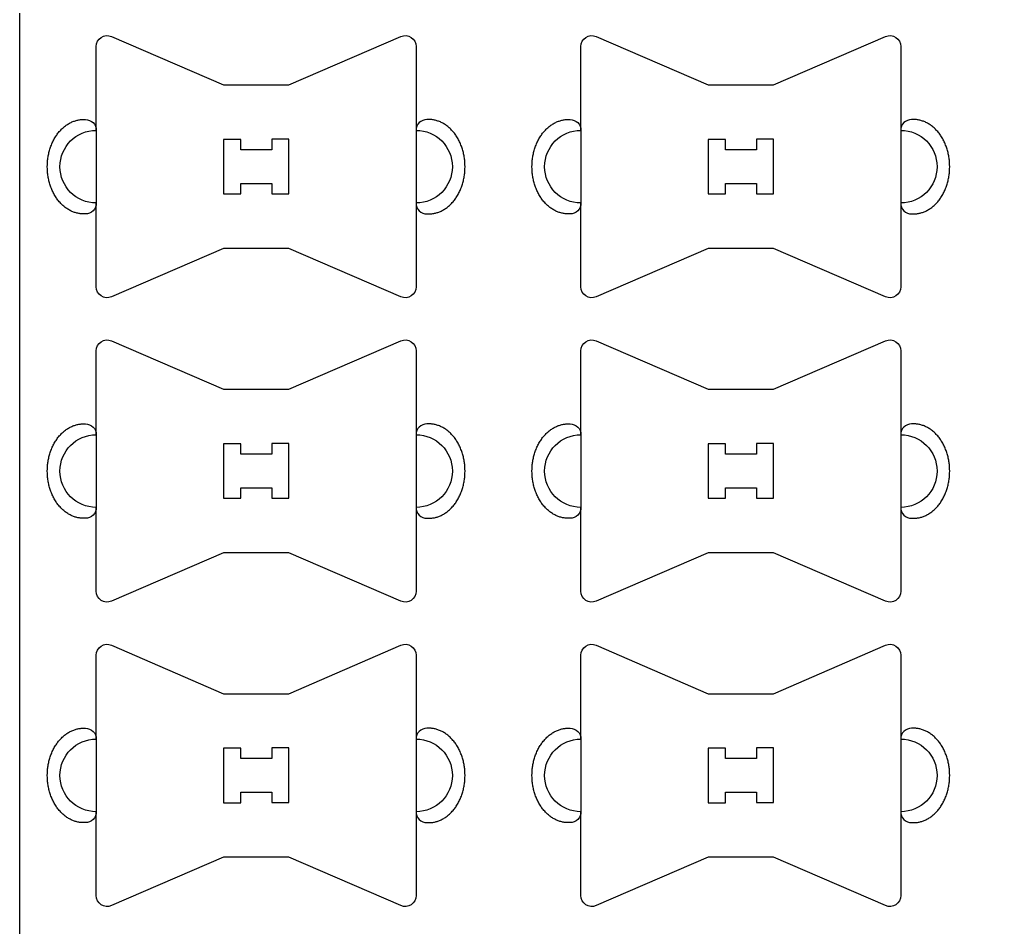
# Model space of a CAD drawing. Extents: x -30 to 12678, y 0 to 23683.
# Drawn here: x 714 to 1251, y 2772 to 3272 of the extents above; entities that cross this region are included whole.
import ezdxf

# ---------------------------------------------------------------- set-up
doc = ezdxf.new("R2010")
doc.units = 0
for name, color, linetype in [('0_SHEET_SPRUCEPLY_2440X122', 1, 'CONTINUOUS'), ('3_ANYTOOL_CUTTHROUGH_INSID', 4, 'CONTINUOUS'), ('4_ANYTOOL_CUTTHROUGH_OUTSI', 5, 'CONTINUOUS'), ('5_ANYTOOL_HALF_MILL_9MM_IN', 3, 'CONTINUOUS')]:
    doc.layers.add(name, color=color, linetype=linetype)

msp = doc.modelspace()

# ---------------------------------------------------------------- linework, layer by layer
at = {"layer": '0_SHEET_SPRUCEPLY_2440X122'}
msp.add_lwpolyline([(713.84, 1216.64), (1933.84, 1216.64), (1933.84, 3656.64), (713.84, 3656.64)], close=True, dxfattribs=at)
at = {"layer": '3_ANYTOOL_CUTTHROUGH_INSID'}
for points in [[(852.64, 3199.82), (835.58, 3199.75), (835.58, 3205.52), (826.11, 3205.52), (826.11, 3175.49), (835.58, 3175.49), (835.58, 3181.25), (852.64, 3181.32), (852.64, 3175.56), (862.11, 3175.56), (862.11, 3205.59), (852.64, 3205.59)], [(1119.42, 3199.82), (1102.36, 3199.75), (1102.36, 3205.52), (1092.89, 3205.52), (1092.89, 3175.49), (1102.36, 3175.49), (1102.36, 3181.25), (1119.42, 3181.32), (1119.42, 3175.56), (1128.89, 3175.56), (1128.89, 3205.59), (1119.42, 3205.59)], [(852.64, 3032.22), (835.58, 3032.15), (835.58, 3037.92), (826.11, 3037.92), (826.11, 3007.89), (835.58, 3007.89), (835.58, 3013.65), (852.64, 3013.72), (852.64, 3007.96), (862.11, 3007.96), (862.11, 3037.99), (852.64, 3037.99)], [(1119.42, 3032.22), (1102.36, 3032.15), (1102.36, 3037.92), (1092.89, 3037.92), (1092.89, 3007.89), (1102.36, 3007.89), (1102.36, 3013.65), (1119.42, 3013.72), (1119.42, 3007.96), (1128.89, 3007.96), (1128.89, 3037.99), (1119.42, 3037.99)], [(852.64, 2864.62), (835.58, 2864.55), (835.58, 2870.32), (826.11, 2870.32), (826.11, 2840.28), (835.58, 2840.28), (835.58, 2846.05), (852.64, 2846.12), (852.64, 2840.35), (862.11, 2840.35), (862.11, 2870.39), (852.64, 2870.39)], [(1119.42, 2864.62), (1102.36, 2864.55), (1102.36, 2870.32), (1092.89, 2870.32), (1092.89, 2840.28), (1102.36, 2840.28), (1102.36, 2846.05), (1119.42, 2846.12), (1119.42, 2840.35), (1128.89, 2840.35), (1128.89, 2870.39), (1119.42, 2870.39)]]:
    msp.add_lwpolyline(points, close=True, dxfattribs=at)
at = {"layer": '4_ANYTOOL_CUTTHROUGH_OUTSI'}
for points in [[(932.11, 3124.31, -0.539734), (923.72, 3118.8), (862.11, 3145.5), (826.11, 3145.5), (764.49, 3118.8, -0.539734), (756.11, 3124.31), (756.11, 3170.5, -1), (756.11, 3210.5), (756.11, 3256.7, -0.539734), (764.49, 3262.2), (826.11, 3235.5), (862.11, 3235.5), (923.72, 3262.2, -0.539734), (932.11, 3256.7), (932.11, 3210.5, -1), (932.11, 3170.5)], [(1198.89, 3124.31, -0.539734), (1190.5, 3118.8), (1128.89, 3145.5), (1092.89, 3145.5), (1031.28, 3118.8, -0.539734), (1022.89, 3124.31), (1022.89, 3170.5, -1), (1022.89, 3210.5), (1022.89, 3256.7, -0.539734), (1031.28, 3262.2), (1092.89, 3235.5), (1128.89, 3235.5), (1190.5, 3262.2, -0.539734), (1198.89, 3256.7), (1198.89, 3210.5, -1), (1198.89, 3170.5)], [(932.11, 2956.71, -0.539734), (923.72, 2951.2), (862.11, 2977.9), (826.11, 2977.9), (764.49, 2951.2, -0.539734), (756.11, 2956.71), (756.11, 3002.9, -1), (756.11, 3042.9), (756.11, 3089.1, -0.539734), (764.49, 3094.6), (826.11, 3067.9), (862.11, 3067.9), (923.72, 3094.6, -0.539734), (932.11, 3089.1), (932.11, 3042.9, -1), (932.11, 3002.9)], [(1198.89, 2956.71, -0.539734), (1190.5, 2951.2), (1128.89, 2977.9), (1092.89, 2977.9), (1031.28, 2951.2, -0.539734), (1022.89, 2956.71), (1022.89, 3002.9, -1), (1022.89, 3042.9), (1022.89, 3089.1, -0.539734), (1031.28, 3094.6), (1092.89, 3067.9), (1128.89, 3067.9), (1190.5, 3094.6, -0.539734), (1198.89, 3089.1), (1198.89, 3042.9, -1), (1198.89, 3002.9)], [(932.11, 2789.11, -0.539734), (923.72, 2783.6), (862.11, 2810.3), (826.11, 2810.3), (764.49, 2783.6, -0.539734), (756.11, 2789.11), (756.11, 2835.3, -1), (756.11, 2875.3), (756.11, 2921.49, -0.539734), (764.49, 2927), (826.11, 2900.3), (862.11, 2900.3), (923.72, 2927, -0.539734), (932.11, 2921.49), (932.11, 2875.3, -1), (932.11, 2835.3)], [(1198.89, 2789.11, -0.539734), (1190.5, 2783.6), (1128.89, 2810.3), (1092.89, 2810.3), (1031.28, 2783.6, -0.539734), (1022.89, 2789.11), (1022.89, 2835.3, -1), (1022.89, 2875.3), (1022.89, 2921.49, -0.539734), (1031.28, 2927), (1092.89, 2900.3), (1128.89, 2900.3), (1190.5, 2927, -0.539734), (1198.89, 2921.49), (1198.89, 2875.3, -1), (1198.89, 2835.3)]]:
    msp.add_lwpolyline(points, format="xyb", close=True, dxfattribs=at)
at = {"layer": '5_ANYTOOL_HALF_MILL_9MM_IN'}
for points in [[(749.12, 3164.49), (748.68, 3164.5), (748.23, 3164.52), (747.78, 3164.55), (747.32, 3164.6), (746.87, 3164.66), (746.41, 3164.73), (745.95, 3164.82), (745.48, 3164.93), (745.02, 3165.05), (744.55, 3165.18), (744.09, 3165.33), (743.62, 3165.5), (743.16, 3165.68), (742.69, 3165.88), (742.23, 3166.09), (741.77, 3166.32), (741.31, 3166.56), (740.85, 3166.83), (740.4, 3167.1), (739.95, 3167.4), (739.5, 3167.71), (739.06, 3168.03), (738.62, 3168.37), (738.19, 3168.73), (737.76, 3169.1), (737.35, 3169.49), (736.93, 3169.89), (736.53, 3170.31), (736.13, 3170.74), (735.75, 3171.18), (735.37, 3171.64), (735, 3172.11), (734.63, 3172.59), (734.28, 3173.08), (733.94, 3173.59), (733.61, 3174.1), (733.29, 3174.63), (732.98, 3175.17), (732.69, 3175.71), (732.4, 3176.27), (732.13, 3176.83), (731.86, 3177.39), (731.61, 3177.97), (731.38, 3178.55), (731.15, 3179.14), (730.94, 3179.73), (730.74, 3180.32), (730.55, 3180.92), (730.37, 3181.52), (730.21, 3182.13), (730.06, 3182.73), (729.92, 3183.34), (729.79, 3183.95), (729.67, 3184.55), (729.57, 3185.16), (729.48, 3185.76), (729.4, 3186.36), (729.33, 3186.96), (729.27, 3187.56), (729.23, 3188.16), (729.19, 3188.75), (729.16, 3189.33), (729.15, 3190.49), (729.16, 3191.65), (729.19, 3192.24), (729.23, 3192.83), (729.27, 3193.42), (729.33, 3194.02), (729.4, 3194.62), (729.48, 3195.22), (729.57, 3195.83), (729.67, 3196.43), (729.79, 3197.04), (729.92, 3197.65), (730.06, 3198.25), (730.21, 3198.86), (730.37, 3199.46), (730.55, 3200.06), (730.74, 3200.66), (730.94, 3201.26), (731.16, 3201.85), (731.38, 3202.43), (731.62, 3203.02), (731.87, 3203.59), (732.13, 3204.16), (732.41, 3204.72), (732.7, 3205.27), (732.99, 3205.82), (733.3, 3206.35), (733.62, 3206.88), (733.96, 3207.4), (734.3, 3207.9), (734.65, 3208.4), (735.01, 3208.88), (735.38, 3209.35), (735.76, 3209.8), (736.15, 3210.25), (736.55, 3210.68), (736.95, 3211.09), (737.37, 3211.5), (737.79, 3211.88), (738.21, 3212.25), (738.65, 3212.61), (739.08, 3212.95), (739.53, 3213.28), (739.97, 3213.59), (740.42, 3213.88), (740.88, 3214.16), (741.34, 3214.42), (741.8, 3214.67), (742.26, 3214.9), (742.73, 3215.11), (743.19, 3215.31), (743.66, 3215.49), (744.13, 3215.65), (744.6, 3215.8), (745.06, 3215.94), (745.53, 3216.06), (745.99, 3216.16), (746.45, 3216.25), (746.91, 3216.33), (747.37, 3216.39), (747.83, 3216.43), (748.28, 3216.47), (748.73, 3216.49), (749.17, 3216.49), (750.11, 3216.49, -0.413668), (756.11, 3210.5), (756.11, 3170.5, -0.41476), (750.11, 3164.49)], [(939.1, 3164.49), (939.54, 3164.5), (939.99, 3164.52), (940.44, 3164.55), (940.89, 3164.6), (941.35, 3164.66), (941.81, 3164.73), (942.27, 3164.82), (942.73, 3164.93), (943.2, 3165.05), (943.66, 3165.18), (944.13, 3165.33), (944.59, 3165.5), (945.06, 3165.68), (945.52, 3165.88), (945.99, 3166.09), (946.45, 3166.32), (946.91, 3166.56), (947.37, 3166.83), (947.82, 3167.1), (948.27, 3167.4), (948.72, 3167.71), (949.16, 3168.03), (949.6, 3168.37), (950.03, 3168.73), (950.45, 3169.1), (950.87, 3169.49), (951.28, 3169.89), (951.69, 3170.31), (952.08, 3170.74), (952.47, 3171.18), (952.85, 3171.64), (953.22, 3172.11), (953.58, 3172.59), (953.93, 3173.08), (954.27, 3173.59), (954.6, 3174.1), (954.92, 3174.63), (955.23, 3175.17), (955.53, 3175.71), (955.81, 3176.27), (956.09, 3176.83), (956.35, 3177.39), (956.6, 3177.97), (956.84, 3178.55), (957.06, 3179.14), (957.28, 3179.73), (957.48, 3180.32), (957.67, 3180.92), (957.84, 3181.52), (958.01, 3182.13), (958.16, 3182.73), (958.3, 3183.34), (958.43, 3183.95), (958.54, 3184.55), (958.65, 3185.16), (958.74, 3185.76), (958.82, 3186.36), (958.89, 3186.96), (958.94, 3187.56), (958.99, 3188.16), (959.03, 3188.75), (959.05, 3189.33), (959.07, 3190.49), (959.05, 3191.65), (959.03, 3192.24), (958.99, 3192.83), (958.94, 3193.42), (958.89, 3194.02), (958.82, 3194.62), (958.74, 3195.22), (958.64, 3195.83), (958.54, 3196.43), (958.43, 3197.04), (958.3, 3197.65), (958.16, 3198.25), (958.01, 3198.86), (957.84, 3199.46), (957.66, 3200.06), (957.48, 3200.66), (957.27, 3201.26), (957.06, 3201.85), (956.83, 3202.43), (956.59, 3203.02), (956.34, 3203.59), (956.08, 3204.16), (955.81, 3204.72), (955.52, 3205.27), (955.22, 3205.82), (954.91, 3206.35), (954.59, 3206.88), (954.26, 3207.4), (953.92, 3207.9), (953.57, 3208.4), (953.2, 3208.88), (952.83, 3209.35), (952.45, 3209.8), (952.06, 3210.25), (951.67, 3210.68), (951.26, 3211.09), (950.85, 3211.5), (950.43, 3211.88), (950, 3212.25), (949.57, 3212.61), (949.13, 3212.95), (948.69, 3213.28), (948.24, 3213.59), (947.79, 3213.88), (947.34, 3214.16), (946.88, 3214.42), (946.42, 3214.67), (945.95, 3214.9), (945.49, 3215.11), (945.02, 3215.31), (944.55, 3215.49), (944.09, 3215.65), (943.62, 3215.8), (943.15, 3215.94), (942.69, 3216.06), (942.22, 3216.16), (941.76, 3216.25), (941.3, 3216.33), (940.84, 3216.39), (940.39, 3216.43), (939.94, 3216.47), (939.49, 3216.49), (939.04, 3216.49), (938.11, 3216.49, 0.413668), (932.11, 3210.5), (932.11, 3170.5, 0.41476), (938.11, 3164.49)], [(1015.9, 3164.49), (1015.46, 3164.5), (1015.01, 3164.52), (1014.56, 3164.55), (1014.11, 3164.6), (1013.65, 3164.66), (1013.19, 3164.73), (1012.73, 3164.82), (1012.27, 3164.93), (1011.8, 3165.05), (1011.34, 3165.18), (1010.87, 3165.33), (1010.41, 3165.5), (1009.94, 3165.68), (1009.48, 3165.88), (1009.01, 3166.09), (1008.55, 3166.32), (1008.09, 3166.56), (1007.63, 3166.83), (1007.18, 3167.1), (1006.73, 3167.4), (1006.28, 3167.71), (1005.84, 3168.03), (1005.4, 3168.37), (1004.97, 3168.73), (1004.55, 3169.1), (1004.13, 3169.49), (1003.72, 3169.89), (1003.31, 3170.31), (1002.92, 3170.74), (1002.53, 3171.18), (1002.15, 3171.64), (1001.78, 3172.11), (1001.42, 3172.59), (1001.07, 3173.08), (1000.73, 3173.59), (1000.39, 3174.1), (1000.08, 3174.63), (999.77, 3175.17), (999.47, 3175.71), (999.18, 3176.27), (998.91, 3176.83), (998.65, 3177.39), (998.4, 3177.97), (998.16, 3178.55), (997.93, 3179.14), (997.72, 3179.73), (997.52, 3180.32), (997.33, 3180.92), (997.15, 3181.52), (996.99, 3182.13), (996.84, 3182.73), (996.7, 3183.34), (996.57, 3183.95), (996.46, 3184.55), (996.35, 3185.16), (996.26, 3185.76), (996.18, 3186.36), (996.11, 3186.96), (996.06, 3187.56), (996.01, 3188.16), (995.97, 3188.75), (995.95, 3189.33), (995.93, 3190.49), (995.95, 3191.65), (995.97, 3192.24), (996.01, 3192.83), (996.06, 3193.42), (996.11, 3194.02), (996.18, 3194.62), (996.26, 3195.22), (996.35, 3195.83), (996.46, 3196.43), (996.57, 3197.04), (996.7, 3197.65), (996.84, 3198.25), (996.99, 3198.86), (997.16, 3199.46), (997.33, 3200.06), (997.52, 3200.66), (997.72, 3201.26), (997.94, 3201.85), (998.17, 3202.43), (998.4, 3203.02), (998.65, 3203.59), (998.92, 3204.16), (999.19, 3204.72), (999.48, 3205.27), (999.78, 3205.82), (1000.09, 3206.35), (1000.41, 3206.88), (1000.74, 3207.4), (1001.08, 3207.9), (1001.43, 3208.4), (1001.79, 3208.88), (1002.16, 3209.35), (1002.54, 3209.8), (1002.93, 3210.25), (1003.33, 3210.68), (1003.74, 3211.09), (1004.15, 3211.5), (1004.57, 3211.88), (1005, 3212.25), (1005.43, 3212.61), (1005.87, 3212.95), (1006.31, 3213.28), (1006.76, 3213.59), (1007.21, 3213.88), (1007.66, 3214.16), (1008.12, 3214.42), (1008.58, 3214.67), (1009.05, 3214.9), (1009.51, 3215.11), (1009.98, 3215.31), (1010.44, 3215.49), (1010.91, 3215.65), (1011.38, 3215.8), (1011.84, 3215.94), (1012.31, 3216.06), (1012.77, 3216.16), (1013.24, 3216.25), (1013.7, 3216.33), (1014.15, 3216.39), (1014.61, 3216.43), (1015.06, 3216.47), (1015.51, 3216.49), (1015.95, 3216.49), (1016.89, 3216.49, -0.413668), (1022.89, 3210.5), (1022.89, 3170.5, -0.41476), (1016.89, 3164.49)], [(1205.88, 3164.49), (1206.32, 3164.5), (1206.77, 3164.52), (1207.22, 3164.55), (1207.67, 3164.6), (1208.13, 3164.66), (1208.59, 3164.73), (1209.05, 3164.82), (1209.51, 3164.93), (1209.98, 3165.05), (1210.44, 3165.18), (1210.91, 3165.33), (1211.38, 3165.5), (1211.84, 3165.68), (1212.31, 3165.88), (1212.77, 3166.09), (1213.23, 3166.32), (1213.69, 3166.56), (1214.15, 3166.83), (1214.6, 3167.1), (1215.05, 3167.4), (1215.5, 3167.71), (1215.94, 3168.03), (1216.38, 3168.37), (1216.81, 3168.73), (1217.23, 3169.1), (1217.65, 3169.49), (1218.06, 3169.89), (1218.47, 3170.31), (1218.87, 3170.74), (1219.25, 3171.18), (1219.63, 3171.64), (1220, 3172.11), (1220.36, 3172.59), (1220.71, 3173.08), (1221.06, 3173.59), (1221.39, 3174.1), (1221.71, 3174.63), (1222.01, 3175.17), (1222.31, 3175.71), (1222.6, 3176.27), (1222.87, 3176.83), (1223.13, 3177.39), (1223.38, 3177.97), (1223.62, 3178.55), (1223.85, 3179.14), (1224.06, 3179.73), (1224.26, 3180.32), (1224.45, 3180.92), (1224.63, 3181.52), (1224.79, 3182.13), (1224.94, 3182.73), (1225.08, 3183.34), (1225.21, 3183.95), (1225.32, 3184.55), (1225.43, 3185.16), (1225.52, 3185.76), (1225.6, 3186.36), (1225.67, 3186.96), (1225.73, 3187.56), (1225.77, 3188.16), (1225.81, 3188.75), (1225.83, 3189.33), (1225.85, 3190.49), (1225.83, 3191.65), (1225.81, 3192.24), (1225.77, 3192.83), (1225.73, 3193.42), (1225.67, 3194.02), (1225.6, 3194.62), (1225.52, 3195.22), (1225.43, 3195.83), (1225.32, 3196.43), (1225.21, 3197.04), (1225.08, 3197.65), (1224.94, 3198.25), (1224.79, 3198.86), (1224.62, 3199.46), (1224.45, 3200.06), (1224.26, 3200.66), (1224.06, 3201.26), (1223.84, 3201.85), (1223.62, 3202.43), (1223.38, 3203.02), (1223.13, 3203.59), (1222.86, 3204.16), (1222.59, 3204.72), (1222.3, 3205.27), (1222, 3205.82), (1221.69, 3206.35), (1221.37, 3206.88), (1221.04, 3207.4), (1220.7, 3207.9), (1220.35, 3208.4), (1219.99, 3208.88), (1219.62, 3209.35), (1219.24, 3209.8), (1218.85, 3210.25), (1218.45, 3210.68), (1218.04, 3211.09), (1217.63, 3211.5), (1217.21, 3211.88), (1216.79, 3212.25), (1216.35, 3212.61), (1215.92, 3212.95), (1215.47, 3213.28), (1215.02, 3213.59), (1214.57, 3213.88), (1214.12, 3214.16), (1213.66, 3214.42), (1213.2, 3214.67), (1212.74, 3214.9), (1212.27, 3215.11), (1211.8, 3215.31), (1211.34, 3215.49), (1210.87, 3215.65), (1210.4, 3215.8), (1209.94, 3215.94), (1209.47, 3216.06), (1209.01, 3216.16), (1208.54, 3216.25), (1208.08, 3216.33), (1207.63, 3216.39), (1207.17, 3216.43), (1206.72, 3216.47), (1206.27, 3216.49), (1205.83, 3216.49), (1204.89, 3216.49, 0.413668), (1198.89, 3210.5), (1198.89, 3170.5, 0.41476), (1204.89, 3164.49)], [(749.12, 2996.89), (748.68, 2996.9), (748.23, 2996.92), (747.78, 2996.95), (747.32, 2997), (746.87, 2997.06), (746.41, 2997.13), (745.95, 2997.22), (745.48, 2997.32), (745.02, 2997.44), (744.55, 2997.58), (744.09, 2997.73), (743.62, 2997.89), (743.16, 2998.08), (742.69, 2998.27), (742.23, 2998.49), (741.77, 2998.72), (741.31, 2998.96), (740.85, 2999.22), (740.4, 2999.5), (739.95, 2999.8), (739.5, 3000.11), (739.06, 3000.43), (738.62, 3000.77), (738.19, 3001.13), (737.76, 3001.5), (737.35, 3001.89), (736.93, 3002.29), (736.53, 3002.71), (736.13, 3003.14), (735.75, 3003.58), (735.37, 3004.04), (735, 3004.51), (734.63, 3004.99), (734.28, 3005.48), (733.94, 3005.99), (733.61, 3006.5), (733.29, 3007.03), (732.98, 3007.57), (732.69, 3008.11), (732.4, 3008.66), (732.13, 3009.22), (731.86, 3009.79), (731.61, 3010.37), (731.38, 3010.95), (731.15, 3011.54), (730.94, 3012.13), (730.74, 3012.72), (730.55, 3013.32), (730.37, 3013.92), (730.21, 3014.53), (730.06, 3015.13), (729.92, 3015.74), (729.79, 3016.34), (729.67, 3016.95), (729.57, 3017.56), (729.48, 3018.16), (729.4, 3018.76), (729.33, 3019.36), (729.27, 3019.96), (729.23, 3020.55), (729.19, 3021.15), (729.16, 3021.73), (729.15, 3022.89), (729.16, 3024.05), (729.19, 3024.64), (729.23, 3025.23), (729.27, 3025.82), (729.33, 3026.42), (729.4, 3027.02), (729.48, 3027.62), (729.57, 3028.23), (729.67, 3028.83), (729.79, 3029.44), (729.92, 3030.04), (730.06, 3030.65), (730.21, 3031.26), (730.37, 3031.86), (730.55, 3032.46), (730.74, 3033.06), (730.94, 3033.66), (731.16, 3034.25), (731.38, 3034.83), (731.62, 3035.41), (731.87, 3035.99), (732.13, 3036.56), (732.41, 3037.12), (732.7, 3037.67), (732.99, 3038.22), (733.3, 3038.75), (733.62, 3039.28), (733.96, 3039.79), (734.3, 3040.3), (734.65, 3040.79), (735.01, 3041.28), (735.38, 3041.75), (735.76, 3042.2), (736.15, 3042.65), (736.55, 3043.08), (736.95, 3043.49), (737.37, 3043.89), (737.79, 3044.28), (738.21, 3044.65), (738.65, 3045.01), (739.08, 3045.35), (739.53, 3045.68), (739.97, 3045.99), (740.42, 3046.28), (740.88, 3046.56), (741.34, 3046.82), (741.8, 3047.07), (742.26, 3047.29), (742.73, 3047.51), (743.19, 3047.71), (743.66, 3047.89), (744.13, 3048.05), (744.6, 3048.2), (745.06, 3048.34), (745.53, 3048.46), (745.99, 3048.56), (746.45, 3048.65), (746.91, 3048.73), (747.37, 3048.79), (747.83, 3048.83), (748.28, 3048.86), (748.73, 3048.88), (749.17, 3048.89), (750.11, 3048.89, -0.413668), (756.11, 3042.9), (756.11, 3002.9, -0.41476), (750.11, 2996.89)], [(939.1, 2996.89), (939.54, 2996.9), (939.99, 2996.92), (940.44, 2996.95), (940.89, 2997), (941.35, 2997.06), (941.81, 2997.13), (942.27, 2997.22), (942.73, 2997.32), (943.2, 2997.44), (943.66, 2997.58), (944.13, 2997.73), (944.59, 2997.89), (945.06, 2998.08), (945.52, 2998.27), (945.99, 2998.49), (946.45, 2998.72), (946.91, 2998.96), (947.37, 2999.22), (947.82, 2999.5), (948.27, 2999.8), (948.72, 3000.11), (949.16, 3000.43), (949.6, 3000.77), (950.03, 3001.13), (950.45, 3001.5), (950.87, 3001.89), (951.28, 3002.29), (951.69, 3002.71), (952.08, 3003.14), (952.47, 3003.58), (952.85, 3004.04), (953.22, 3004.51), (953.58, 3004.99), (953.93, 3005.48), (954.27, 3005.99), (954.6, 3006.5), (954.92, 3007.03), (955.23, 3007.57), (955.53, 3008.11), (955.81, 3008.66), (956.09, 3009.22), (956.35, 3009.79), (956.6, 3010.37), (956.84, 3010.95), (957.06, 3011.54), (957.28, 3012.13), (957.48, 3012.72), (957.67, 3013.32), (957.84, 3013.92), (958.01, 3014.53), (958.16, 3015.13), (958.3, 3015.74), (958.43, 3016.34), (958.54, 3016.95), (958.65, 3017.56), (958.74, 3018.16), (958.82, 3018.76), (958.89, 3019.36), (958.94, 3019.96), (958.99, 3020.55), (959.03, 3021.15), (959.05, 3021.73), (959.07, 3022.89), (959.05, 3024.05), (959.03, 3024.64), (958.99, 3025.23), (958.94, 3025.82), (958.89, 3026.42), (958.82, 3027.02), (958.74, 3027.62), (958.64, 3028.23), (958.54, 3028.83), (958.43, 3029.44), (958.3, 3030.04), (958.16, 3030.65), (958.01, 3031.26), (957.84, 3031.86), (957.66, 3032.46), (957.48, 3033.06), (957.27, 3033.66), (957.06, 3034.25), (956.83, 3034.83), (956.59, 3035.41), (956.34, 3035.99), (956.08, 3036.56), (955.81, 3037.12), (955.52, 3037.67), (955.22, 3038.22), (954.91, 3038.75), (954.59, 3039.28), (954.26, 3039.79), (953.92, 3040.3), (953.57, 3040.79), (953.2, 3041.28), (952.83, 3041.75), (952.45, 3042.2), (952.06, 3042.65), (951.67, 3043.08), (951.26, 3043.49), (950.85, 3043.89), (950.43, 3044.28), (950, 3044.65), (949.57, 3045.01), (949.13, 3045.35), (948.69, 3045.68), (948.24, 3045.99), (947.79, 3046.28), (947.34, 3046.56), (946.88, 3046.82), (946.42, 3047.07), (945.95, 3047.29), (945.49, 3047.51), (945.02, 3047.71), (944.55, 3047.89), (944.09, 3048.05), (943.62, 3048.2), (943.15, 3048.34), (942.69, 3048.46), (942.22, 3048.56), (941.76, 3048.65), (941.3, 3048.73), (940.84, 3048.79), (940.39, 3048.83), (939.94, 3048.86), (939.49, 3048.88), (939.04, 3048.89), (938.11, 3048.89, 0.413668), (932.11, 3042.9), (932.11, 3002.9, 0.41476), (938.11, 2996.89)], [(1015.9, 2996.89), (1015.46, 2996.9), (1015.01, 2996.92), (1014.56, 2996.95), (1014.11, 2997), (1013.65, 2997.06), (1013.19, 2997.13), (1012.73, 2997.22), (1012.27, 2997.32), (1011.8, 2997.44), (1011.34, 2997.58), (1010.87, 2997.73), (1010.41, 2997.89), (1009.94, 2998.08), (1009.48, 2998.27), (1009.01, 2998.49), (1008.55, 2998.72), (1008.09, 2998.96), (1007.63, 2999.22), (1007.18, 2999.5), (1006.73, 2999.8), (1006.28, 3000.11), (1005.84, 3000.43), (1005.4, 3000.77), (1004.97, 3001.13), (1004.55, 3001.5), (1004.13, 3001.89), (1003.72, 3002.29), (1003.31, 3002.71), (1002.92, 3003.14), (1002.53, 3003.58), (1002.15, 3004.04), (1001.78, 3004.51), (1001.42, 3004.99), (1001.07, 3005.48), (1000.73, 3005.99), (1000.39, 3006.5), (1000.08, 3007.03), (999.77, 3007.57), (999.47, 3008.11), (999.18, 3008.66), (998.91, 3009.22), (998.65, 3009.79), (998.4, 3010.37), (998.16, 3010.95), (997.93, 3011.54), (997.72, 3012.13), (997.52, 3012.72), (997.33, 3013.32), (997.15, 3013.92), (996.99, 3014.53), (996.84, 3015.13), (996.7, 3015.74), (996.57, 3016.34), (996.46, 3016.95), (996.35, 3017.56), (996.26, 3018.16), (996.18, 3018.76), (996.11, 3019.36), (996.06, 3019.96), (996.01, 3020.55), (995.97, 3021.15), (995.95, 3021.73), (995.93, 3022.89), (995.95, 3024.05), (995.97, 3024.64), (996.01, 3025.23), (996.06, 3025.82), (996.11, 3026.42), (996.18, 3027.02), (996.26, 3027.62), (996.35, 3028.23), (996.46, 3028.83), (996.57, 3029.44), (996.7, 3030.04), (996.84, 3030.65), (996.99, 3031.26), (997.16, 3031.86), (997.33, 3032.46), (997.52, 3033.06), (997.72, 3033.66), (997.94, 3034.25), (998.17, 3034.83), (998.4, 3035.41), (998.65, 3035.99), (998.92, 3036.56), (999.19, 3037.12), (999.48, 3037.67), (999.78, 3038.22), (1000.09, 3038.75), (1000.41, 3039.28), (1000.74, 3039.79), (1001.08, 3040.3), (1001.43, 3040.79), (1001.79, 3041.28), (1002.16, 3041.75), (1002.54, 3042.2), (1002.93, 3042.65), (1003.33, 3043.08), (1003.74, 3043.49), (1004.15, 3043.89), (1004.57, 3044.28), (1005, 3044.65), (1005.43, 3045.01), (1005.87, 3045.35), (1006.31, 3045.68), (1006.76, 3045.99), (1007.21, 3046.28), (1007.66, 3046.56), (1008.12, 3046.82), (1008.58, 3047.07), (1009.05, 3047.29), (1009.51, 3047.51), (1009.98, 3047.71), (1010.44, 3047.89), (1010.91, 3048.05), (1011.38, 3048.2), (1011.84, 3048.34), (1012.31, 3048.46), (1012.77, 3048.56), (1013.24, 3048.65), (1013.7, 3048.73), (1014.15, 3048.79), (1014.61, 3048.83), (1015.06, 3048.86), (1015.51, 3048.88), (1015.95, 3048.89), (1016.89, 3048.89, -0.413668), (1022.89, 3042.9), (1022.89, 3002.9, -0.41476), (1016.89, 2996.89)], [(1205.88, 2996.89), (1206.32, 2996.9), (1206.77, 2996.92), (1207.22, 2996.95), (1207.67, 2997), (1208.13, 2997.06), (1208.59, 2997.13), (1209.05, 2997.22), (1209.51, 2997.32), (1209.98, 2997.44), (1210.44, 2997.58), (1210.91, 2997.73), (1211.38, 2997.89), (1211.84, 2998.08), (1212.31, 2998.27), (1212.77, 2998.49), (1213.23, 2998.72), (1213.69, 2998.96), (1214.15, 2999.22), (1214.6, 2999.5), (1215.05, 2999.8), (1215.5, 3000.11), (1215.94, 3000.43), (1216.38, 3000.77), (1216.81, 3001.13), (1217.23, 3001.5), (1217.65, 3001.89), (1218.06, 3002.29), (1218.47, 3002.71), (1218.87, 3003.14), (1219.25, 3003.58), (1219.63, 3004.04), (1220, 3004.51), (1220.36, 3004.99), (1220.71, 3005.48), (1221.06, 3005.99), (1221.39, 3006.5), (1221.71, 3007.03), (1222.01, 3007.57), (1222.31, 3008.11), (1222.6, 3008.66), (1222.87, 3009.22), (1223.13, 3009.79), (1223.38, 3010.37), (1223.62, 3010.95), (1223.85, 3011.54), (1224.06, 3012.13), (1224.26, 3012.72), (1224.45, 3013.32), (1224.63, 3013.92), (1224.79, 3014.53), (1224.94, 3015.13), (1225.08, 3015.74), (1225.21, 3016.34), (1225.32, 3016.95), (1225.43, 3017.56), (1225.52, 3018.16), (1225.6, 3018.76), (1225.67, 3019.36), (1225.73, 3019.96), (1225.77, 3020.55), (1225.81, 3021.15), (1225.83, 3021.73), (1225.85, 3022.89), (1225.83, 3024.05), (1225.81, 3024.64), (1225.77, 3025.23), (1225.73, 3025.82), (1225.67, 3026.42), (1225.6, 3027.02), (1225.52, 3027.62), (1225.43, 3028.23), (1225.32, 3028.83), (1225.21, 3029.44), (1225.08, 3030.04), (1224.94, 3030.65), (1224.79, 3031.26), (1224.62, 3031.86), (1224.45, 3032.46), (1224.26, 3033.06), (1224.06, 3033.66), (1223.84, 3034.25), (1223.62, 3034.83), (1223.38, 3035.41), (1223.13, 3035.99), (1222.86, 3036.56), (1222.59, 3037.12), (1222.3, 3037.67), (1222, 3038.22), (1221.69, 3038.75), (1221.37, 3039.28), (1221.04, 3039.79), (1220.7, 3040.3), (1220.35, 3040.79), (1219.99, 3041.28), (1219.62, 3041.75), (1219.24, 3042.2), (1218.85, 3042.65), (1218.45, 3043.08), (1218.04, 3043.49), (1217.63, 3043.89), (1217.21, 3044.28), (1216.79, 3044.65), (1216.35, 3045.01), (1215.92, 3045.35), (1215.47, 3045.68), (1215.02, 3045.99), (1214.57, 3046.28), (1214.12, 3046.56), (1213.66, 3046.82), (1213.2, 3047.07), (1212.74, 3047.29), (1212.27, 3047.51), (1211.8, 3047.71), (1211.34, 3047.89), (1210.87, 3048.05), (1210.4, 3048.2), (1209.94, 3048.34), (1209.47, 3048.46), (1209.01, 3048.56), (1208.54, 3048.65), (1208.08, 3048.73), (1207.63, 3048.79), (1207.17, 3048.83), (1206.72, 3048.86), (1206.27, 3048.88), (1205.83, 3048.89), (1204.89, 3048.89, 0.413668), (1198.89, 3042.9), (1198.89, 3002.9, 0.41476), (1204.89, 2996.89)], [(749.12, 2829.29), (748.68, 2829.3), (748.23, 2829.31), (747.78, 2829.35), (747.32, 2829.39), (746.87, 2829.45), (746.41, 2829.53), (745.95, 2829.62), (745.48, 2829.72), (745.02, 2829.84), (744.55, 2829.98), (744.09, 2830.13), (743.62, 2830.29), (743.16, 2830.47), (742.69, 2830.67), (742.23, 2830.89), (741.77, 2831.11), (741.31, 2831.36), (740.85, 2831.62), (740.4, 2831.9), (739.95, 2832.19), (739.5, 2832.5), (739.06, 2832.83), (738.62, 2833.17), (738.19, 2833.53), (737.76, 2833.9), (737.35, 2834.29), (736.93, 2834.69), (736.53, 2835.1), (736.13, 2835.53), (735.75, 2835.98), (735.37, 2836.43), (735, 2836.9), (734.63, 2837.39), (734.28, 2837.88), (733.94, 2838.39), (733.61, 2838.9), (733.29, 2839.43), (732.98, 2839.96), (732.69, 2840.51), (732.4, 2841.06), (732.13, 2841.62), (731.86, 2842.19), (731.61, 2842.77), (731.38, 2843.35), (731.15, 2843.93), (730.94, 2844.52), (730.74, 2845.12), (730.55, 2845.72), (730.37, 2846.32), (730.21, 2846.92), (730.06, 2847.53), (729.92, 2848.13), (729.79, 2848.74), (729.67, 2849.35), (729.57, 2849.95), (729.48, 2850.56), (729.4, 2851.16), (729.33, 2851.76), (729.27, 2852.36), (729.23, 2852.95), (729.19, 2853.54), (729.16, 2854.13), (729.15, 2855.29), (729.16, 2856.45), (729.19, 2857.03), (729.23, 2857.63), (729.27, 2858.22), (729.33, 2858.82), (729.4, 2859.42), (729.48, 2860.02), (729.57, 2860.62), (729.67, 2861.23), (729.79, 2861.84), (729.92, 2862.44), (730.06, 2863.05), (730.21, 2863.65), (730.37, 2864.26), (730.55, 2864.86), (730.74, 2865.46), (730.94, 2866.05), (731.16, 2866.64), (731.38, 2867.23), (731.62, 2867.81), (731.87, 2868.39), (732.13, 2868.96), (732.41, 2869.52), (732.7, 2870.07), (732.99, 2870.61), (733.3, 2871.15), (733.62, 2871.68), (733.96, 2872.19), (734.3, 2872.7), (734.65, 2873.19), (735.01, 2873.67), (735.38, 2874.14), (735.76, 2874.6), (736.15, 2875.04), (736.55, 2875.47), (736.95, 2875.89), (737.37, 2876.29), (737.79, 2876.68), (738.21, 2877.05), (738.65, 2877.41), (739.08, 2877.75), (739.53, 2878.07), (739.97, 2878.38), (740.42, 2878.68), (740.88, 2878.96), (741.34, 2879.22), (741.8, 2879.46), (742.26, 2879.69), (742.73, 2879.91), (743.19, 2880.1), (743.66, 2880.29), (744.13, 2880.45), (744.6, 2880.6), (745.06, 2880.74), (745.53, 2880.86), (745.99, 2880.96), (746.45, 2881.05), (746.91, 2881.12), (747.37, 2881.18), (747.83, 2881.23), (748.28, 2881.26), (748.73, 2881.28), (749.17, 2881.29), (750.11, 2881.29, -0.413668), (756.11, 2875.3), (756.11, 2835.3, -0.41476), (750.11, 2829.29)], [(939.1, 2829.29), (939.54, 2829.3), (939.99, 2829.31), (940.44, 2829.35), (940.89, 2829.39), (941.35, 2829.45), (941.81, 2829.53), (942.27, 2829.62), (942.73, 2829.72), (943.2, 2829.84), (943.66, 2829.98), (944.13, 2830.13), (944.59, 2830.29), (945.06, 2830.47), (945.52, 2830.67), (945.99, 2830.89), (946.45, 2831.11), (946.91, 2831.36), (947.37, 2831.62), (947.82, 2831.9), (948.27, 2832.19), (948.72, 2832.5), (949.16, 2832.83), (949.6, 2833.17), (950.03, 2833.53), (950.45, 2833.9), (950.87, 2834.29), (951.28, 2834.69), (951.69, 2835.1), (952.08, 2835.53), (952.47, 2835.98), (952.85, 2836.43), (953.22, 2836.9), (953.58, 2837.39), (953.93, 2837.88), (954.27, 2838.39), (954.6, 2838.9), (954.92, 2839.43), (955.23, 2839.96), (955.53, 2840.51), (955.81, 2841.06), (956.09, 2841.62), (956.35, 2842.19), (956.6, 2842.77), (956.84, 2843.35), (957.06, 2843.93), (957.28, 2844.52), (957.48, 2845.12), (957.67, 2845.72), (957.84, 2846.32), (958.01, 2846.92), (958.16, 2847.53), (958.3, 2848.13), (958.43, 2848.74), (958.54, 2849.35), (958.65, 2849.95), (958.74, 2850.56), (958.82, 2851.16), (958.89, 2851.76), (958.94, 2852.36), (958.99, 2852.95), (959.03, 2853.54), (959.05, 2854.13), (959.07, 2855.29), (959.05, 2856.45), (959.03, 2857.03), (958.99, 2857.63), (958.94, 2858.22), (958.89, 2858.82), (958.82, 2859.42), (958.74, 2860.02), (958.64, 2860.62), (958.54, 2861.23), (958.43, 2861.84), (958.3, 2862.44), (958.16, 2863.05), (958.01, 2863.65), (957.84, 2864.26), (957.66, 2864.86), (957.48, 2865.46), (957.27, 2866.05), (957.06, 2866.64), (956.83, 2867.23), (956.59, 2867.81), (956.34, 2868.39), (956.08, 2868.96), (955.81, 2869.52), (955.52, 2870.07), (955.22, 2870.61), (954.91, 2871.15), (954.59, 2871.68), (954.26, 2872.19), (953.92, 2872.7), (953.57, 2873.19), (953.2, 2873.67), (952.83, 2874.14), (952.45, 2874.6), (952.06, 2875.04), (951.67, 2875.47), (951.26, 2875.89), (950.85, 2876.29), (950.43, 2876.68), (950, 2877.05), (949.57, 2877.41), (949.13, 2877.75), (948.69, 2878.07), (948.24, 2878.38), (947.79, 2878.68), (947.34, 2878.96), (946.88, 2879.22), (946.42, 2879.46), (945.95, 2879.69), (945.49, 2879.91), (945.02, 2880.1), (944.55, 2880.29), (944.09, 2880.45), (943.62, 2880.6), (943.15, 2880.74), (942.69, 2880.86), (942.22, 2880.96), (941.76, 2881.05), (941.3, 2881.12), (940.84, 2881.18), (940.39, 2881.23), (939.94, 2881.26), (939.49, 2881.28), (939.04, 2881.29), (938.11, 2881.29, 0.413668), (932.11, 2875.3), (932.11, 2835.3, 0.41476), (938.11, 2829.29)], [(1015.9, 2829.29), (1015.46, 2829.3), (1015.01, 2829.31), (1014.56, 2829.35), (1014.11, 2829.39), (1013.65, 2829.45), (1013.19, 2829.53), (1012.73, 2829.62), (1012.27, 2829.72), (1011.8, 2829.84), (1011.34, 2829.98), (1010.87, 2830.13), (1010.41, 2830.29), (1009.94, 2830.47), (1009.48, 2830.67), (1009.01, 2830.89), (1008.55, 2831.11), (1008.09, 2831.36), (1007.63, 2831.62), (1007.18, 2831.9), (1006.73, 2832.19), (1006.28, 2832.5), (1005.84, 2832.83), (1005.4, 2833.17), (1004.97, 2833.53), (1004.55, 2833.9), (1004.13, 2834.29), (1003.72, 2834.69), (1003.31, 2835.1), (1002.92, 2835.53), (1002.53, 2835.98), (1002.15, 2836.43), (1001.78, 2836.9), (1001.42, 2837.39), (1001.07, 2837.88), (1000.73, 2838.39), (1000.39, 2838.9), (1000.08, 2839.43), (999.77, 2839.96), (999.47, 2840.51), (999.18, 2841.06), (998.91, 2841.62), (998.65, 2842.19), (998.4, 2842.77), (998.16, 2843.35), (997.93, 2843.93), (997.72, 2844.52), (997.52, 2845.12), (997.33, 2845.72), (997.15, 2846.32), (996.99, 2846.92), (996.84, 2847.53), (996.7, 2848.13), (996.57, 2848.74), (996.46, 2849.35), (996.35, 2849.95), (996.26, 2850.56), (996.18, 2851.16), (996.11, 2851.76), (996.06, 2852.36), (996.01, 2852.95), (995.97, 2853.54), (995.95, 2854.13), (995.93, 2855.29), (995.95, 2856.45), (995.97, 2857.03), (996.01, 2857.63), (996.06, 2858.22), (996.11, 2858.82), (996.18, 2859.42), (996.26, 2860.02), (996.35, 2860.62), (996.46, 2861.23), (996.57, 2861.84), (996.7, 2862.44), (996.84, 2863.05), (996.99, 2863.65), (997.16, 2864.26), (997.33, 2864.86), (997.52, 2865.46), (997.72, 2866.05), (997.94, 2866.64), (998.17, 2867.23), (998.4, 2867.81), (998.65, 2868.39), (998.92, 2868.96), (999.19, 2869.52), (999.48, 2870.07), (999.78, 2870.61), (1000.09, 2871.15), (1000.41, 2871.68), (1000.74, 2872.19), (1001.08, 2872.7), (1001.43, 2873.19), (1001.79, 2873.67), (1002.16, 2874.14), (1002.54, 2874.6), (1002.93, 2875.04), (1003.33, 2875.47), (1003.74, 2875.89), (1004.15, 2876.29), (1004.57, 2876.68), (1005, 2877.05), (1005.43, 2877.41), (1005.87, 2877.75), (1006.31, 2878.07), (1006.76, 2878.38), (1007.21, 2878.68), (1007.66, 2878.96), (1008.12, 2879.22), (1008.58, 2879.46), (1009.05, 2879.69), (1009.51, 2879.91), (1009.98, 2880.1), (1010.44, 2880.29), (1010.91, 2880.45), (1011.38, 2880.6), (1011.84, 2880.74), (1012.31, 2880.86), (1012.77, 2880.96), (1013.24, 2881.05), (1013.7, 2881.12), (1014.15, 2881.18), (1014.61, 2881.23), (1015.06, 2881.26), (1015.51, 2881.28), (1015.95, 2881.29), (1016.89, 2881.29, -0.413668), (1022.89, 2875.3), (1022.89, 2835.3, -0.41476), (1016.89, 2829.29)], [(1205.88, 2829.29), (1206.32, 2829.3), (1206.77, 2829.31), (1207.22, 2829.35), (1207.67, 2829.39), (1208.13, 2829.45), (1208.59, 2829.53), (1209.05, 2829.62), (1209.51, 2829.72), (1209.98, 2829.84), (1210.44, 2829.98), (1210.91, 2830.13), (1211.38, 2830.29), (1211.84, 2830.47), (1212.31, 2830.67), (1212.77, 2830.89), (1213.23, 2831.11), (1213.69, 2831.36), (1214.15, 2831.62), (1214.6, 2831.9), (1215.05, 2832.19), (1215.5, 2832.5), (1215.94, 2832.83), (1216.38, 2833.17), (1216.81, 2833.53), (1217.23, 2833.9), (1217.65, 2834.29), (1218.06, 2834.69), (1218.47, 2835.1), (1218.87, 2835.53), (1219.25, 2835.98), (1219.63, 2836.43), (1220, 2836.9), (1220.36, 2837.39), (1220.71, 2837.88), (1221.06, 2838.39), (1221.39, 2838.9), (1221.71, 2839.43), (1222.01, 2839.96), (1222.31, 2840.51), (1222.6, 2841.06), (1222.87, 2841.62), (1223.13, 2842.19), (1223.38, 2842.77), (1223.62, 2843.35), (1223.85, 2843.93), (1224.06, 2844.52), (1224.26, 2845.12), (1224.45, 2845.72), (1224.63, 2846.32), (1224.79, 2846.92), (1224.94, 2847.53), (1225.08, 2848.13), (1225.21, 2848.74), (1225.32, 2849.35), (1225.43, 2849.95), (1225.52, 2850.56), (1225.6, 2851.16), (1225.67, 2851.76), (1225.73, 2852.36), (1225.77, 2852.95), (1225.81, 2853.54), (1225.83, 2854.13), (1225.85, 2855.29), (1225.83, 2856.45), (1225.81, 2857.03), (1225.77, 2857.63), (1225.73, 2858.22), (1225.67, 2858.82), (1225.6, 2859.42), (1225.52, 2860.02), (1225.43, 2860.62), (1225.32, 2861.23), (1225.21, 2861.84), (1225.08, 2862.44), (1224.94, 2863.05), (1224.79, 2863.65), (1224.62, 2864.26), (1224.45, 2864.86), (1224.26, 2865.46), (1224.06, 2866.05), (1223.84, 2866.64), (1223.62, 2867.23), (1223.38, 2867.81), (1223.13, 2868.39), (1222.86, 2868.96), (1222.59, 2869.52), (1222.3, 2870.07), (1222, 2870.61), (1221.69, 2871.15), (1221.37, 2871.68), (1221.04, 2872.19), (1220.7, 2872.7), (1220.35, 2873.19), (1219.99, 2873.67), (1219.62, 2874.14), (1219.24, 2874.6), (1218.85, 2875.04), (1218.45, 2875.47), (1218.04, 2875.89), (1217.63, 2876.29), (1217.21, 2876.68), (1216.79, 2877.05), (1216.35, 2877.41), (1215.92, 2877.75), (1215.47, 2878.07), (1215.02, 2878.38), (1214.57, 2878.68), (1214.12, 2878.96), (1213.66, 2879.22), (1213.2, 2879.46), (1212.74, 2879.69), (1212.27, 2879.91), (1211.8, 2880.1), (1211.34, 2880.29), (1210.87, 2880.45), (1210.4, 2880.6), (1209.94, 2880.74), (1209.47, 2880.86), (1209.01, 2880.96), (1208.54, 2881.05), (1208.08, 2881.12), (1207.63, 2881.18), (1207.17, 2881.23), (1206.72, 2881.26), (1206.27, 2881.28), (1205.83, 2881.29), (1204.89, 2881.29, 0.413668), (1198.89, 2875.3), (1198.89, 2835.3, 0.41476), (1204.89, 2829.29)]]:
    msp.add_lwpolyline(points, format="xyb", close=True, dxfattribs=at)

doc.saveas('drawing.dxf')
